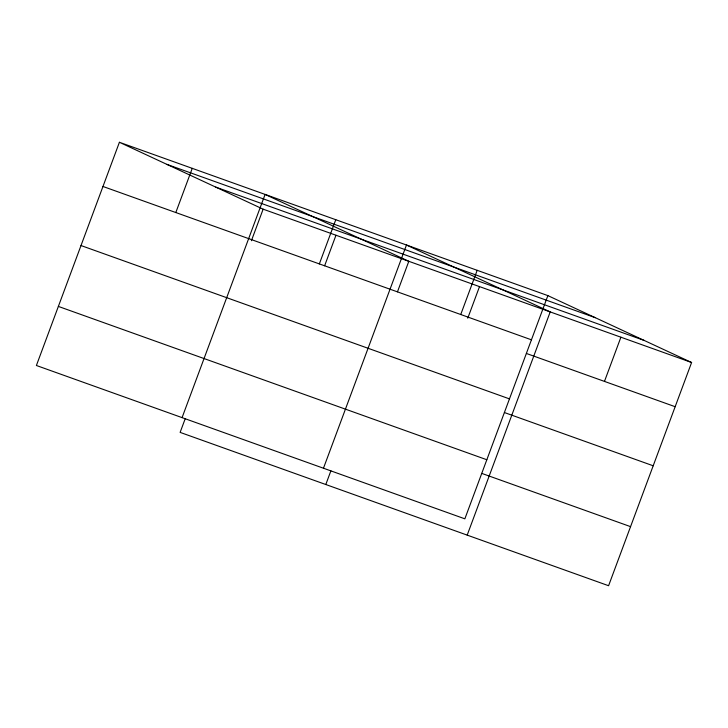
<?xml version="1.0" encoding="UTF-8"?>
<svg xmlns="http://www.w3.org/2000/svg" width="728" height="728" viewBox="0 0 728 728"><rect width="100%" height="100%" fill="white"/><g stroke="black" fill="none" stroke-linecap="round" stroke-linejoin="round"><path stroke-width="1.09" d="M119.41 142.279L36.4 365.492L464.855 518.827L547.875 295.614L119.41 142.279L263.145 209.173L691.6 362.508L608.59 585.721L180.125 432.387L185.231 418.673M175.812 212.54L192.247 168.341M182.073 417.626L265.092 194.412L408.817 261.306L397.47 291.828M251.397 240.741L263.145 209.173M319.346 263.909L335.781 219.71M324.633 265.756L335.981 235.244M323.469 468.222L406.479 245.008L550.204 311.912L467.194 535.125M325.807 484.52L330.903 470.807M460.742 314.505L477.177 270.316M467.776 318.181L479.515 286.604M604.467 381.408L620.902 337.21M166.839 164.355L595.304 317.69M215.706 187.096L644.171 340.431M102.976 186.477L531.431 339.812M526.39 353.462L675.165 406.706M81.008 245.545L509.464 398.88M504.413 412.539L653.198 465.784M58.367 306.415L486.832 459.75M481.781 473.4L630.557 526.644M547.875 295.614L691.6 362.508"/></g></svg>
